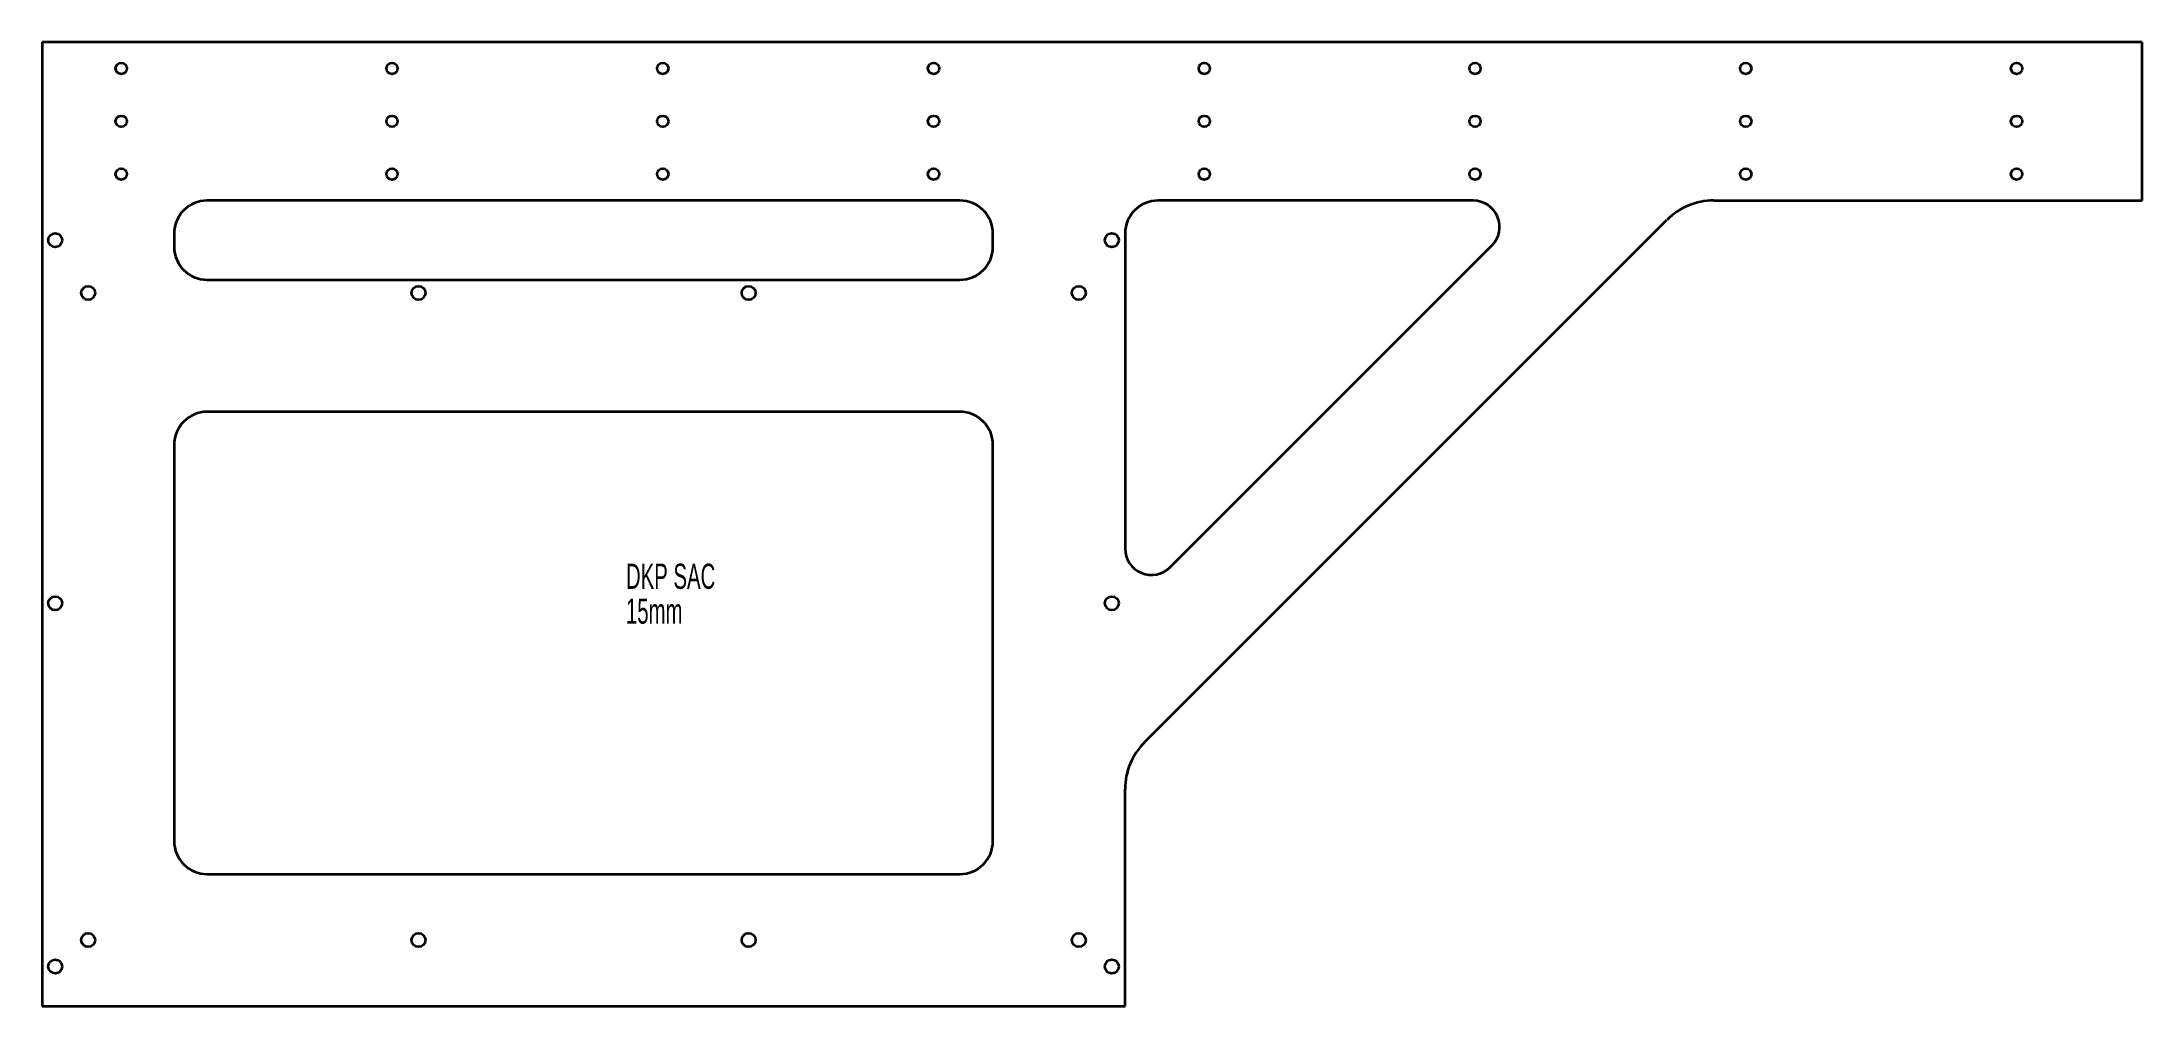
# Model space of a CAD drawing. Header units: millimetres. Extents: x -1658 to -68, y -204 to 526.
import ezdxf

# ---------------------------------------------------------------- set-up
doc = ezdxf.new("R2010")
doc.units = ezdxf.units.MM
doc.styles.add('SLDTEXTSTYLE0', font='TXT', dxfattribs={"width": 0.605})

# ---------------------------------------------------------------- blocks, each defined once
blk = doc.blocks.new('SW_NOTE_0')
at = {"color": 0, "linetype": 'Continuous', "lineweight": 0, "char_height": 19.05, "attachment_point": 1, "style": 'SLDTEXTSTYLE0'}
for s, insert in [('DKP SAC', (0, 24.6)), ('15mm', (0, -1.8))]:
    blk.add_mtext(s, dxfattribs=dict(at, insert=insert))

msp = doc.modelspace()

# ---------------------------------------------------------------- linework, layer by layer
at = {"color": 7, "linetype": 'Continuous', "lineweight": 35}
for p, q in [((-1658.3, 525.8), (-1658.3, -204.2)), ((-68.3, 525.8), (-1658.3, 525.8)), ((-68.3, 405.8), (-68.3, 525.8)), ((-963.3, 405.8), (-1533.3, 405.8)), ((-574.7, 405.8), (-813.3, 405.8)), ((-392.6, 405.8), (-68.3, 405.8)), ((-823.7, -4.5), (-428, 391.2)), ((-1558.3, 380.8), (-1558.3, 370.8)), ((-938.3, 370.8), (-938.3, 380.8)), ((-838.3, 380.8), (-838.3, 142.3)), ((-804.2, 128.1), (-560.6, 371.7)), ((-1533.3, 345.8), (-963.3, 345.8)), ((-963.3, 245.8), (-1533.3, 245.8)), ((-1558.3, 220.8), (-1558.3, -79.2)), ((-938.3, -79.2), (-938.3, 220.8)), ((-838.3, -204.2), (-838.3, -39.9)), ((-1533.3, -104.2), (-963.3, -104.2)), ((-1658.3, -204.2), (-838.3, -204.2))]:
    msp.add_line(p, q, dxfattribs=at)
for centre, radius in [((-1598.3, 505.8), 4.25), ((-1393.3, 505.8), 4.25), ((-1188.3, 505.8), 4.25), ((-983.3, 505.8), 4.25), ((-778.3, 505.8), 4.25), ((-573.3, 505.8), 4.25), ((-368.3, 505.8), 4.25), ((-163.3, 505.8), 4.25), ((-1598.3, 465.8), 4.25), ((-1393.3, 465.8), 4.25), ((-1188.3, 465.8), 4.25), ((-983.3, 465.8), 4.25), ((-778.3, 465.8), 4.25), ((-573.3, 465.8), 4.25), ((-368.3, 465.8), 4.25), ((-163.3, 465.8), 4.25), ((-1598.3, 425.8), 4.25), ((-1393.3, 425.8), 4.25), ((-1188.3, 425.8), 4.25), ((-983.3, 425.8), 4.25), ((-778.3, 425.8), 4.25), ((-573.3, 425.8), 4.25), ((-368.3, 425.8), 4.25), ((-163.3, 425.8), 4.25), ((-1648.3, 375.8), 5.25), ((-848.3, 375.8), 5.25), ((-1623.3, 335.8), 5.25), ((-1373.3, 335.8), 5.25), ((-1123.3, 335.8), 5.25), ((-873.3, 335.8), 5.25), ((-1648.3, 100.8), 5.25), ((-848.3, 100.8), 5.25), ((-1623.3, -154.2), 5.25), ((-1373.3, -154.2), 5.25), ((-1123.3, -154.2), 5.25), ((-873.3, -154.2), 5.25), ((-1648.3, -174.2), 5.25), ((-848.3, -174.2), 5.25)]:
    msp.add_circle(centre, radius, dxfattribs=at)
for centre, radius, start, end in [((-1533.3, 380.8), 25, 90, 180), ((-963.3, 380.8), 25, 0, 90), ((-813.3, 380.8), 25, 90, 180), ((-574.7, 385.8), 20, 315, 90), ((-392.6, 355.8), 50, 90, 135), ((-1533.3, 370.8), 25, 180, 270), ((-963.3, 370.8), 25, 270, 0), ((-1533.3, 220.8), 25, 90, 180), ((-963.3, 220.8), 25, 0, 90), ((-818.3, 142.3), 20, 180, 315), ((-788.3, -39.9), 50, 135, 180), ((-1533.3, -79.2), 25, 180, 270), ((-963.3, -79.2), 25, 270, 0)]:
    msp.add_arc(centre, radius, start, end, dxfattribs=at)

# ---------------------------------------------------------------- block references
at = {"color": 7, "linetype": 'Continuous', "lineweight": 0}
msp.add_blockref('SW_NOTE_0', (-1216.2, 106.2), dxfattribs=at)

doc.saveas('drawing.dxf')
